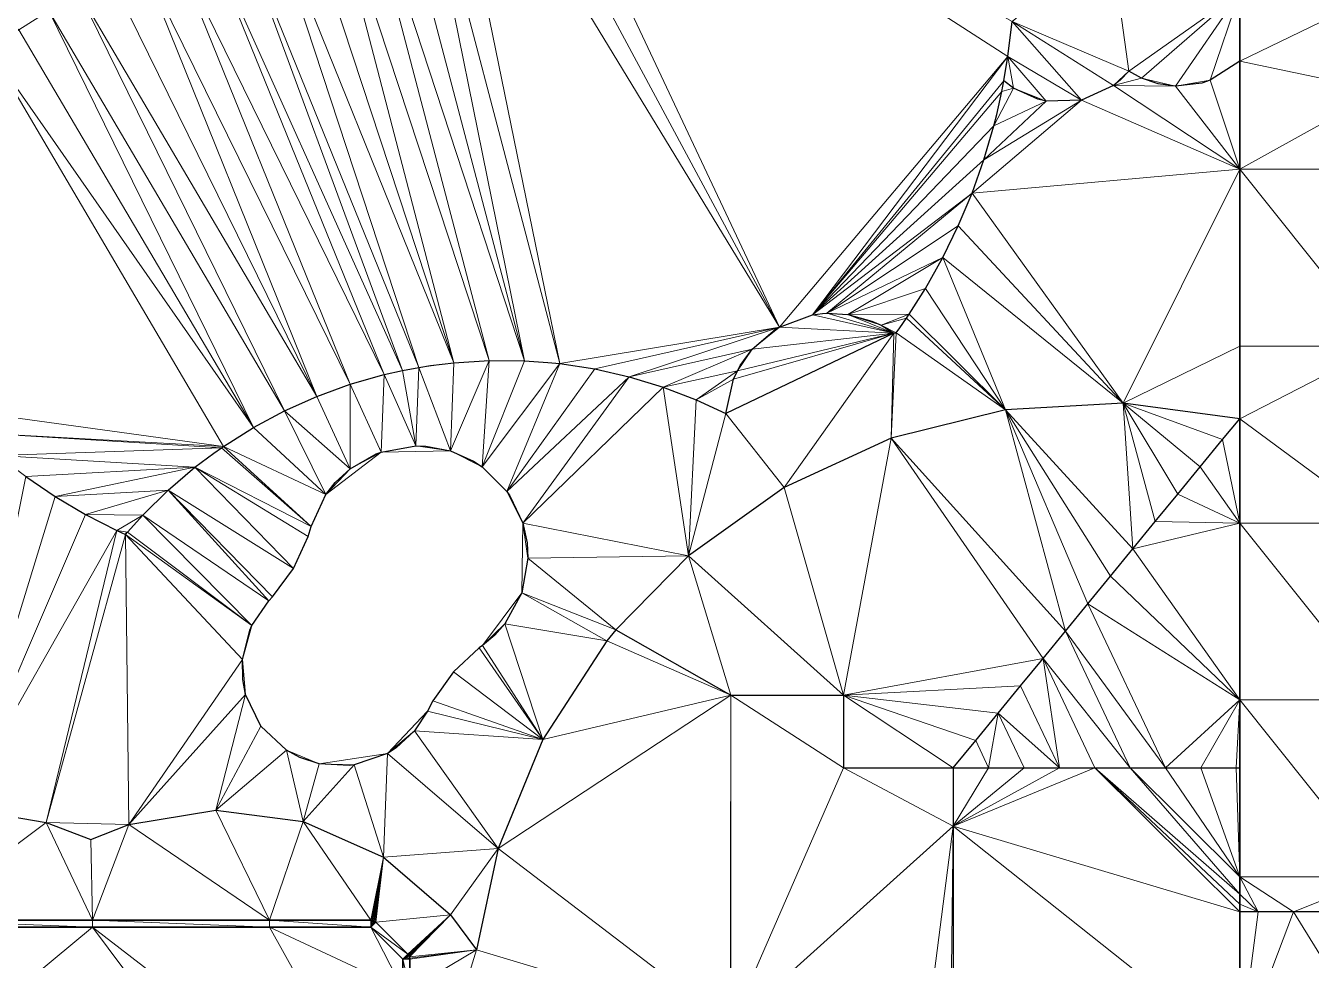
# Model space of a CAD drawing. Header units: metres. Extents: x 246428 to 246884, y 7418966 to 7419490.
# Drawn here: x 246788.31 to 246824.65, y 7419391.26 to 7419417.67 of the extents above; entities that cross this region are included whole.
import ezdxf

# ---------------------------------------------------------------- set-up
doc = ezdxf.new("R2010")
doc.units = ezdxf.units.M
doc.linetypes.add('blank name', pattern=[0])
doc.linetypes.add('HIDDEN', pattern=[9.525, 6.35, -3.175])
doc.layers.add('_12D_UNMAPPED', color=7, linetype='Continuous')
doc.layers.add('GRADELINES', color=250, linetype='HIDDEN', lineweight=25)
doc.layers.add('MISC_PATHS', color=7, linetype='Continuous', lineweight=35)
doc.layers.add('KERB_BACK', color=7, linetype='Continuous', lineweight=35, true_color=0x5fd2ff)

msp = doc.modelspace()

# ---------------------------------------------------------------- linework, layer by layer
at = {"layer": '_12D_UNMAPPED', "color": 3, "linetype": 'blank name', "lineweight": 0}
for points in [[(246801.638, 7419426.113, 35.668), (246809.614, 7419409.156, 36.202), (246800.793, 7419425.578, 35.664)], [(246816.19, 7419417.793, 36.127), (246816.074, 7419416.8, 36.143), (246801.638, 7419426.113, 35.668)], [(246816.074, 7419416.8, 36.143), (246809.614, 7419409.156, 36.202), (246801.638, 7419426.113, 35.668)], [(246800.793, 7419425.578, 35.664), (246809.614, 7419409.156, 36.202), (246799.948, 7419425.043, 35.661)], [(246799.948, 7419425.043, 35.661), (246803.404, 7419408.121, 36.116), (246799.103, 7419424.508, 35.657)], [(246809.614, 7419409.156, 36.202), (246803.404, 7419408.121, 36.116), (246799.948, 7419425.043, 35.661)], [(246802.408, 7419408.201, 36.095), (246798.258, 7419423.973, 35.654), (246799.103, 7419424.508, 35.657)], [(246803.404, 7419408.121, 36.116), (246802.408, 7419408.201, 36.095), (246799.103, 7419424.508, 35.657)], [(246797.413, 7419423.438, 35.65), (246798.258, 7419423.973, 35.654), (246802.408, 7419408.201, 36.095)], [(246796.569, 7419422.903, 35.647), (246797.413, 7419423.438, 35.65), (246801.408, 7419408.21, 36.075)], [(246801.408, 7419408.21, 36.075), (246797.413, 7419423.438, 35.65), (246802.408, 7419408.201, 36.095)], [(246795.724, 7419422.368, 35.644), (246796.569, 7419422.903, 35.647), (246800.41, 7419408.147, 36.054)], [(246800.41, 7419408.147, 36.054), (246796.569, 7419422.903, 35.647), (246801.408, 7419408.21, 36.075)], [(246781.147, 7419422.472, 35.472), (246788.965, 7419418.088, 35.616), (246788.12, 7419417.553, 35.612)], [(246794.879, 7419421.833, 35.64), (246795.724, 7419422.368, 35.644), (246800.41, 7419408.147, 36.054)], [(246794.034, 7419421.298, 35.637), (246794.879, 7419421.833, 35.64), (246799.42, 7419408.013, 36.034)], [(246799.42, 7419408.013, 36.034), (246794.879, 7419421.833, 35.64), (246800.41, 7419408.147, 36.054)], [(246793.189, 7419420.763, 35.633), (246794.034, 7419421.298, 35.637), (246798.956, 7419407.926, 36.024)], [(246798.956, 7419407.926, 36.024), (246794.034, 7419421.298, 35.637), (246799.42, 7419408.013, 36.034)], [(246793.189, 7419420.763, 35.633), (246798.441, 7419407.809, 36.02), (246792.344, 7419420.228, 35.63)], [(246798.441, 7419407.809, 36.02), (246793.189, 7419420.763, 35.633), (246798.956, 7419407.926, 36.024)], [(246792.344, 7419420.228, 35.63), (246797.479, 7419407.536, 36.011), (246791.5, 7419419.693, 35.626)], [(246798.441, 7419407.809, 36.02), (246797.479, 7419407.536, 36.011), (246792.344, 7419420.228, 35.63)], [(246816.19, 7419417.793, 36.127), (246818.982, 7419420.08, 36.109), (246819.494, 7419416.384, 36.156)], [(246818.982, 7419420.08, 36.109), (246822.627, 7419418.614, 36.145), (246819.494, 7419416.384, 36.156)], [(246791.5, 7419419.693, 35.626), (246796.539, 7419407.195, 36.003), (246790.655, 7419419.158, 35.623)], [(246797.479, 7419407.536, 36.011), (246796.539, 7419407.195, 36.003), (246791.5, 7419419.693, 35.626)], [(246790.655, 7419419.158, 35.623), (246796.539, 7419407.195, 36.003), (246789.81, 7419418.623, 35.619)], [(246789.81, 7419418.623, 35.619), (246795.626, 7419406.787, 35.995), (246788.965, 7419418.088, 35.616)], [(246796.539, 7419407.195, 36.003), (246795.626, 7419406.787, 35.995), (246789.81, 7419418.623, 35.619)], [(246822.627, 7419418.614, 36.145), (246819.845, 7419416.188, 36.156), (246819.494, 7419416.384, 36.156)], [(246822.627, 7419418.614, 36.145), (246820.812, 7419415.961, 36.157), (246819.845, 7419416.188, 36.156)], [(246822.627, 7419418.614, 36.145), (246821.791, 7419416.13, 36.157), (246820.812, 7419415.961, 36.157)], [(246822.627, 7419418.614, 36.145), (246822.627, 7419416.666, 36.157), (246821.791, 7419416.13, 36.157)], [(246822.627, 7419418.614, 36.145), (246826.627, 7419418.614, 36.185), (246822.627, 7419416.666, 36.157)], [(246822.627, 7419416.666, 36.157), (246826.627, 7419418.614, 36.185), (246826.627, 7419415.827, 36.203)], [(246788.965, 7419418.088, 35.616), (246794.745, 7419406.315, 35.986), (246788.12, 7419417.553, 35.612)], [(246795.626, 7419406.787, 35.995), (246794.745, 7419406.315, 35.986), (246788.965, 7419418.088, 35.616)], [(246816.074, 7419416.8, 36.143), (246816.19, 7419417.793, 36.127), (246818.152, 7419415.568, 36.155)], [(246816.19, 7419417.793, 36.127), (246819.056, 7419415.979, 36.156), (246818.152, 7419415.568, 36.155)], [(246816.19, 7419417.793, 36.127), (246819.494, 7419416.384, 36.156), (246819.056, 7419415.979, 36.156)], [(246788.12, 7419417.553, 35.612), (246794.745, 7419406.315, 35.986), (246787.275, 7419417.018, 35.609)], [(246793.899, 7419405.782, 35.978), (246786.024, 7419406.862, 35.808), (246787.275, 7419417.018, 35.609)], [(246794.745, 7419406.315, 35.986), (246793.899, 7419405.782, 35.978), (246787.275, 7419417.018, 35.609)], [(246810.549, 7419409.498, 36.206), (246809.614, 7419409.156, 36.202), (246816.074, 7419416.8, 36.143)], [(246815.96, 7419416.109, 36.154), (246810.549, 7419409.498, 36.206), (246816.074, 7419416.8, 36.143)], [(246815.96, 7419416.109, 36.154), (246816.074, 7419416.8, 36.143), (246816.234, 7419415.903, 36.154)], [(246816.074, 7419416.8, 36.143), (246817.159, 7419415.541, 36.155), (246816.234, 7419415.903, 36.154)], [(246816.074, 7419416.8, 36.143), (246818.152, 7419415.568, 36.155), (246817.159, 7419415.541, 36.155)], [(246822.627, 7419416.666, 36.157), (246822.627, 7419413.614, 36.177), (246821.791, 7419416.13, 36.157)], [(246822.627, 7419413.614, 36.177), (246822.627, 7419416.666, 36.157), (246826.627, 7419415.827, 36.203)], [(246815.902, 7419415.815, 36.159), (246810.549, 7419409.498, 36.206), (246815.96, 7419416.109, 36.154)], [(246815.902, 7419415.815, 36.159), (246815.96, 7419416.109, 36.154), (246816.234, 7419415.903, 36.154)], [(246819.494, 7419416.384, 36.156), (246819.845, 7419416.188, 36.156), (246819.056, 7419415.979, 36.156)], [(246819.845, 7419416.188, 36.156), (246820.812, 7419415.961, 36.157), (246819.056, 7419415.979, 36.156)], [(246821.791, 7419416.13, 36.157), (246822.627, 7419413.614, 36.177), (246820.812, 7419415.961, 36.157)], [(246815.676, 7419414.841, 36.174), (246810.549, 7419409.498, 36.206), (246815.902, 7419415.815, 36.159)], [(246817.159, 7419415.541, 36.155), (246815.676, 7419414.841, 36.174), (246816.234, 7419415.903, 36.154)], [(246815.676, 7419414.841, 36.174), (246815.902, 7419415.815, 36.159), (246816.234, 7419415.903, 36.154)], [(246819.056, 7419415.979, 36.156), (246822.627, 7419413.614, 36.177), (246818.152, 7419415.568, 36.155)], [(246820.812, 7419415.961, 36.157), (246822.627, 7419413.614, 36.177), (246819.056, 7419415.979, 36.156)], [(246826.627, 7419413.614, 36.217), (246822.627, 7419413.614, 36.177), (246826.627, 7419415.827, 36.203)], [(246822.627, 7419413.614, 36.177), (246815.059, 7419412.94, 36.206), (246818.152, 7419415.568, 36.155)], [(246815.059, 7419412.94, 36.206), (246815.394, 7419413.882, 36.19), (246818.152, 7419415.568, 36.155)], [(246818.152, 7419415.568, 36.155), (246815.394, 7419413.882, 36.19), (246817.159, 7419415.541, 36.155)], [(246815.394, 7419413.882, 36.19), (246815.676, 7419414.841, 36.174), (246817.159, 7419415.541, 36.155)], [(246815.394, 7419413.882, 36.19), (246810.549, 7419409.498, 36.206), (246815.676, 7419414.841, 36.174)], [(246815.059, 7419412.94, 36.206), (246810.549, 7419409.498, 36.206), (246815.394, 7419413.882, 36.19)], [(246822.627, 7419413.614, 36.177), (246819.328, 7419407.002, 36.261), (246815.059, 7419412.94, 36.206)], [(246819.328, 7419407.002, 36.261), (246822.627, 7419413.614, 36.177), (246822.627, 7419408.614, 36.209)], [(246826.627, 7419413.614, 36.217), (246826.627, 7419408.614, 36.249), (246822.627, 7419413.614, 36.177)], [(246822.627, 7419413.614, 36.177), (246826.627, 7419408.614, 36.249), (246822.627, 7419408.614, 36.209)], [(246810.952, 7419409.544, 36.207), (246810.549, 7419409.498, 36.206), (246815.059, 7419412.94, 36.206)], [(246814.671, 7419412.018, 36.221), (246810.952, 7419409.544, 36.207), (246815.059, 7419412.94, 36.206)], [(246819.328, 7419407.002, 36.261), (246814.671, 7419412.018, 36.221), (246815.059, 7419412.94, 36.206)], [(246814.232, 7419411.12, 36.237), (246810.952, 7419409.544, 36.207), (246814.671, 7419412.018, 36.221)], [(246819.328, 7419407.002, 36.261), (246814.232, 7419411.12, 36.237), (246814.671, 7419412.018, 36.221)], [(246811.544, 7419409.514, 36.22), (246810.952, 7419409.544, 36.207), (246814.232, 7419411.12, 36.237)], [(246813.742, 7419410.248, 36.253), (246811.544, 7419409.514, 36.22), (246814.232, 7419411.12, 36.237)], [(246816.005, 7419406.816, 36.301), (246813.742, 7419410.248, 36.253), (246814.232, 7419411.12, 36.237)], [(246819.328, 7419407.002, 36.261), (246816.005, 7419406.816, 36.301), (246814.232, 7419411.12, 36.237)], [(246813.281, 7419409.518, 36.266), (246811.544, 7419409.514, 36.22), (246813.742, 7419410.248, 36.253)], [(246816.005, 7419406.816, 36.301), (246813.281, 7419409.518, 36.266), (246813.742, 7419410.248, 36.253)], [(246812.848, 7419408.983, 36.251), (246809.614, 7419409.156, 36.202), (246810.549, 7419409.498, 36.206)], [(246812.848, 7419408.983, 36.251), (246810.549, 7419409.498, 36.206), (246810.952, 7419409.544, 36.207)], [(246812.848, 7419408.983, 36.251), (246810.952, 7419409.544, 36.207), (246811.544, 7419409.514, 36.22)], [(246812.49, 7419409.204, 36.242), (246811.544, 7419409.514, 36.22), (246813.281, 7419409.518, 36.266)], [(246812.848, 7419408.983, 36.251), (246811.544, 7419409.514, 36.22), (246812.49, 7419409.204, 36.242)], [(246813.205, 7419409.405, 36.263), (246812.49, 7419409.204, 36.242), (246813.281, 7419409.518, 36.266)], [(246812.918, 7419408.995, 36.252), (246812.49, 7419409.204, 36.242), (246813.205, 7419409.405, 36.263)], [(246812.848, 7419408.983, 36.251), (246812.49, 7419409.204, 36.242), (246812.918, 7419408.995, 36.252)], [(246816.005, 7419406.816, 36.301), (246812.918, 7419408.995, 36.252), (246813.205, 7419409.405, 36.263)], [(246816.005, 7419406.816, 36.301), (246813.205, 7419409.405, 36.263), (246813.281, 7419409.518, 36.266)], [(246803.404, 7419408.121, 36.116), (246809.614, 7419409.156, 36.202), (246804.393, 7419407.97, 36.136)], [(246809.614, 7419409.156, 36.202), (246805.368, 7419407.749, 36.157), (246804.393, 7419407.97, 36.136)], [(246808.842, 7419408.528, 36.199), (246805.368, 7419407.749, 36.157), (246809.614, 7419409.156, 36.202)], [(246808.101, 7419406.71, 36.218), (246808.319, 7419407.681, 36.201), (246812.848, 7419408.983, 36.251)], [(246809.751, 7419404.621, 36.38), (246808.101, 7419406.71, 36.218), (246812.848, 7419408.983, 36.251)], [(246808.319, 7419407.681, 36.201), (246808.429, 7419407.921, 36.197), (246812.848, 7419408.983, 36.251)], [(246812.848, 7419408.983, 36.251), (246808.429, 7419407.921, 36.197), (246808.842, 7419408.528, 36.199)], [(246812.848, 7419408.983, 36.251), (246808.842, 7419408.528, 36.199), (246809.614, 7419409.156, 36.202)], [(246812.774, 7419406.013, 36.341), (246809.751, 7419404.621, 36.38), (246812.848, 7419408.983, 36.251)], [(246812.774, 7419406.013, 36.341), (246812.848, 7419408.983, 36.251), (246812.918, 7419408.995, 36.252)], [(246816.005, 7419406.816, 36.301), (246812.774, 7419406.013, 36.341), (246812.918, 7419408.995, 36.252)], [(246806.325, 7419407.459, 36.177), (246805.368, 7419407.749, 36.157), (246808.842, 7419408.528, 36.199)], [(246808.429, 7419407.921, 36.197), (246806.325, 7419407.459, 36.177), (246808.842, 7419408.528, 36.199)], [(246819.328, 7419407.002, 36.261), (246822.627, 7419408.614, 36.209), (246822.627, 7419406.565, 36.222)], [(246826.627, 7419403.614, 36.281), (246822.627, 7419406.565, 36.222), (246826.627, 7419408.614, 36.249)], [(246826.627, 7419408.614, 36.249), (246822.627, 7419406.565, 36.222), (246822.627, 7419408.614, 36.209)], [(246800.319, 7419405.652, 36.26), (246799.42, 7419408.013, 36.034), (246800.41, 7419408.147, 36.054)], [(246800.319, 7419405.652, 36.26), (246800.41, 7419408.147, 36.054), (246801.408, 7419408.21, 36.075)], [(246801.209, 7419405.206, 36.278), (246800.319, 7419405.652, 36.26), (246801.408, 7419408.21, 36.075)], [(246801.209, 7419405.206, 36.278), (246801.408, 7419408.21, 36.075), (246802.408, 7419408.201, 36.095)], [(246801.209, 7419405.206, 36.278), (246802.408, 7419408.201, 36.095), (246803.404, 7419408.121, 36.116)], [(246801.913, 7419404.502, 36.297), (246801.209, 7419405.206, 36.278), (246803.404, 7419408.121, 36.116)], [(246801.913, 7419404.502, 36.297), (246803.404, 7419408.121, 36.116), (246804.393, 7419407.97, 36.136)], [(246798.353, 7419405.62, 36.237), (246797.479, 7419407.536, 36.011), (246798.441, 7419407.809, 36.02)], [(246798.353, 7419405.62, 36.237), (246798.441, 7419407.809, 36.02), (246799.334, 7419405.795, 36.246)], [(246799.334, 7419405.795, 36.246), (246798.441, 7419407.809, 36.02), (246798.956, 7419407.926, 36.024)], [(246799.334, 7419405.795, 36.246), (246798.956, 7419407.926, 36.024), (246799.42, 7419408.013, 36.034)], [(246800.319, 7419405.652, 36.26), (246799.334, 7419405.795, 36.246), (246799.42, 7419408.013, 36.034)], [(246805.368, 7419407.749, 36.157), (246801.913, 7419404.502, 36.297), (246804.393, 7419407.97, 36.136)], [(246806.325, 7419407.459, 36.177), (246808.429, 7419407.921, 36.197), (246807.258, 7419407.101, 36.198)], [(246808.429, 7419407.921, 36.197), (246808.319, 7419407.681, 36.201), (246807.258, 7419407.101, 36.198)], [(246796.539, 7419407.195, 36.003), (246797.479, 7419407.536, 36.011), (246797.478, 7419405.146, 36.234)], [(246797.478, 7419405.146, 36.234), (246797.479, 7419407.536, 36.011), (246798.353, 7419405.62, 36.237)], [(246801.913, 7419404.502, 36.297), (246805.368, 7419407.749, 36.157), (246802.36, 7419403.612, 36.316)], [(246805.368, 7419407.749, 36.157), (246806.325, 7419407.459, 36.177), (246802.36, 7419403.612, 36.316)], [(246802.36, 7419403.612, 36.316), (246806.325, 7419407.459, 36.177), (246807.041, 7419402.689, 36.42)], [(246806.325, 7419407.459, 36.177), (246807.258, 7419407.101, 36.198), (246807.041, 7419402.689, 36.42)], [(246808.319, 7419407.681, 36.201), (246808.101, 7419406.71, 36.218), (246807.258, 7419407.101, 36.198)], [(246795.626, 7419406.787, 35.995), (246796.539, 7419407.195, 36.003), (246797.478, 7419405.146, 36.234)], [(246807.258, 7419407.101, 36.198), (246808.101, 7419406.71, 36.218), (246807.041, 7419402.689, 36.42)], [(246786.749, 7419406.174, 35.836), (246786.024, 7419406.862, 35.808), (246793.899, 7419405.782, 35.978)], [(246794.745, 7419406.315, 35.986), (246795.626, 7419406.787, 35.995), (246796.797, 7419404.419, 36.237)], [(246796.797, 7419404.419, 36.237), (246795.626, 7419406.787, 35.995), (246797.478, 7419405.146, 36.234)], [(246808.101, 7419406.71, 36.218), (246809.751, 7419404.621, 36.38), (246807.041, 7419402.689, 36.42)], [(246812.774, 7419406.013, 36.341), (246816.005, 7419406.816, 36.301), (246817.701, 7419400.563, 36.408)], [(246816.005, 7419406.816, 36.301), (246819.328, 7419407.002, 36.261), (246819.604, 7419402.882, 36.336)], [(246817.701, 7419400.563, 36.408), (246816.005, 7419406.816, 36.301), (246818.335, 7419401.336, 36.384)], [(246818.335, 7419401.336, 36.384), (246816.005, 7419406.816, 36.301), (246818.97, 7419402.109, 36.36)], [(246818.97, 7419402.109, 36.36), (246816.005, 7419406.816, 36.301), (246819.604, 7419402.882, 36.336)], [(246819.604, 7419402.882, 36.336), (246819.328, 7419407.002, 36.261), (246820.239, 7419403.655, 36.312)], [(246820.239, 7419403.655, 36.312), (246819.328, 7419407.002, 36.261), (246820.873, 7419404.428, 36.289)], [(246820.873, 7419404.428, 36.289), (246819.328, 7419407.002, 36.261), (246821.507, 7419405.201, 36.265)], [(246821.507, 7419405.201, 36.265), (246819.328, 7419407.002, 36.261), (246822.142, 7419405.974, 36.241)], [(246822.142, 7419405.974, 36.241), (246819.328, 7419407.002, 36.261), (246822.627, 7419406.565, 36.222)], [(246793.899, 7419405.782, 35.978), (246794.745, 7419406.315, 35.986), (246796.797, 7419404.419, 36.237)], [(246822.142, 7419405.974, 36.241), (246822.627, 7419406.565, 36.222), (246822.627, 7419406.565, 36.222)], [(246822.627, 7419403.614, 36.241), (246822.142, 7419405.974, 36.241), (246822.627, 7419406.565, 36.222)], [(246822.627, 7419406.565, 36.222), (246826.627, 7419403.614, 36.281), (246822.627, 7419403.614, 36.241)], [(246822.627, 7419406.565, 36.222), (246822.627, 7419403.614, 36.241), (246822.627, 7419406.565, 36.222)], [(246787.512, 7419405.528, 35.863), (246786.749, 7419406.174, 35.836), (246793.845, 7419405.745, 35.977)], [(246793.845, 7419405.745, 35.977), (246786.749, 7419406.174, 35.836), (246793.899, 7419405.782, 35.978)], [(246811.429, 7419398.755, 36.528), (246809.751, 7419404.621, 36.38), (246812.774, 7419406.013, 36.341)], [(246811.429, 7419398.755, 36.528), (246812.774, 7419406.013, 36.341), (246817.066, 7419399.79, 36.432)], [(246817.066, 7419399.79, 36.432), (246812.774, 7419406.013, 36.341), (246817.701, 7419400.563, 36.408)], [(246822.627, 7419403.614, 36.241), (246821.507, 7419405.201, 36.265), (246822.142, 7419405.974, 36.241)], [(246793.094, 7419405.19, 35.979), (246787.512, 7419405.528, 35.863), (246793.845, 7419405.745, 35.977)], [(246793.094, 7419405.19, 35.979), (246793.845, 7419405.745, 35.977), (246796.379, 7419403.515, 36.245)], [(246793.845, 7419405.745, 35.977), (246793.899, 7419405.782, 35.978), (246796.379, 7419403.516, 36.245)], [(246796.379, 7419403.515, 36.245), (246793.845, 7419405.745, 35.977), (246796.379, 7419403.516, 36.245)], [(246796.379, 7419403.516, 36.245), (246793.899, 7419405.782, 35.978), (246796.797, 7419404.419, 36.237)], [(246796.797, 7419404.419, 36.237), (246797.478, 7419405.146, 36.234), (246798.353, 7419405.62, 36.237)], [(246798.353, 7419405.62, 36.237), (246799.334, 7419405.795, 36.246), (246800.319, 7419405.652, 36.26)], [(246788.31, 7419404.926, 35.891), (246787.512, 7419405.528, 35.863), (246793.094, 7419405.19, 35.979)], [(246786.434, 7419395.567, 36.322), (246788.31, 7419404.926, 35.891), (246789.141, 7419404.37, 35.919)], [(246789.141, 7419404.37, 35.919), (246788.31, 7419404.926, 35.891), (246793.094, 7419405.19, 35.979)], [(246792.333, 7419404.541, 35.981), (246789.141, 7419404.37, 35.919), (246793.094, 7419405.19, 35.979)], [(246792.333, 7419404.541, 35.981), (246793.094, 7419405.19, 35.979), (246795.877, 7419402.332, 36.258)], [(246795.877, 7419402.332, 36.258), (246793.094, 7419405.19, 35.979), (246796.293, 7419403.239, 36.249)], [(246793.094, 7419405.19, 35.979), (246796.379, 7419403.515, 36.245), (246796.293, 7419403.239, 36.249)], [(246822.627, 7419403.614, 36.241), (246820.873, 7419404.428, 36.289), (246821.507, 7419405.201, 36.265)], [(246790.002, 7419403.861, 35.947), (246789.141, 7419404.37, 35.919), (246792.333, 7419404.541, 35.981)], [(246791.62, 7419403.84, 35.983), (246790.002, 7419403.861, 35.947), (246792.333, 7419404.541, 35.981)], [(246791.62, 7419403.84, 35.983), (246792.333, 7419404.541, 35.981), (246795.185, 7419401.415, 36.263)], [(246795.185, 7419401.415, 36.263), (246792.333, 7419404.541, 35.981), (246795.288, 7419401.526, 36.263)], [(246795.288, 7419401.526, 36.263), (246792.333, 7419404.541, 35.981), (246795.877, 7419402.332, 36.258)], [(246809.751, 7419404.621, 36.38), (246811.429, 7419398.755, 36.528), (246807.041, 7419402.689, 36.42)], [(246786.434, 7419395.567, 36.322), (246789.141, 7419404.37, 35.919), (246790.002, 7419403.861, 35.947)], [(246796.379, 7419403.515, 36.245), (246796.379, 7419403.516, 36.245), (246796.797, 7419404.419, 36.237)], [(246822.627, 7419403.614, 36.241), (246820.239, 7419403.655, 36.312), (246820.873, 7419404.428, 36.289)], [(246786.434, 7419395.567, 36.322), (246790.002, 7419403.861, 35.947), (246790.89, 7419403.402, 35.975)], [(246790.89, 7419403.402, 35.975), (246790.002, 7419403.861, 35.947), (246791.62, 7419403.84, 35.983)], [(246791.186, 7419403.36, 35.984), (246790.89, 7419403.402, 35.975), (246791.62, 7419403.84, 35.983)], [(246791.186, 7419403.36, 35.984), (246791.62, 7419403.84, 35.983), (246794.703, 7419400.72, 36.268)], [(246794.703, 7419400.72, 36.268), (246791.62, 7419403.84, 35.983), (246795.185, 7419401.415, 36.263)], [(246788.892, 7419395.147, 36.33), (246786.434, 7419395.567, 36.322), (246790.89, 7419403.402, 35.975)], [(246788.892, 7419395.147, 36.33), (246790.89, 7419403.402, 35.975), (246791.127, 7419403.291, 35.982)], [(246791.127, 7419403.291, 35.982), (246790.89, 7419403.402, 35.975), (246791.186, 7419403.36, 35.984)], [(246802.36, 7419403.612, 36.316), (246802.504, 7419402.627, 36.333), (246802.329, 7419401.646, 36.346)], [(246802.504, 7419402.627, 36.333), (246802.36, 7419403.612, 36.316), (246807.041, 7419402.689, 36.42)], [(246822.627, 7419403.614, 36.241), (246819.604, 7419402.882, 36.336), (246820.239, 7419403.655, 36.312)], [(246822.627, 7419403.614, 36.241), (246822.627, 7419398.614, 36.273), (246819.604, 7419402.882, 36.336)], [(246826.627, 7419403.614, 36.281), (246826.627, 7419398.614, 36.313), (246822.627, 7419403.614, 36.241)], [(246822.627, 7419403.614, 36.241), (246826.627, 7419398.614, 36.313), (246822.627, 7419398.614, 36.273)], [(246791.222, 7419395.093, 36.341), (246788.892, 7419395.147, 36.33), (246791.127, 7419403.291, 35.982)], [(246791.127, 7419403.291, 35.982), (246791.186, 7419403.36, 35.984), (246794.703, 7419400.72, 36.268)], [(246791.222, 7419395.093, 36.341), (246791.127, 7419403.291, 35.982), (246794.436, 7419399.762, 36.28)], [(246794.436, 7419399.762, 36.28), (246791.127, 7419403.291, 35.982), (246794.703, 7419400.72, 36.268)], [(246802.504, 7419402.627, 36.333), (246807.041, 7419402.689, 36.42), (246804.994, 7419400.599, 36.454)], [(246807.041, 7419402.689, 36.42), (246808.239, 7419398.755, 36.528), (246804.994, 7419400.599, 36.454)], [(246811.429, 7419398.755, 36.528), (246808.239, 7419398.755, 36.528), (246807.041, 7419402.689, 36.42)], [(246822.627, 7419398.614, 36.273), (246818.97, 7419402.109, 36.36), (246819.604, 7419402.882, 36.336)], [(246802.329, 7419401.646, 36.346), (246802.504, 7419402.627, 36.333), (246804.994, 7419400.599, 36.454)], [(246822.627, 7419398.614, 36.273), (246818.335, 7419401.336, 36.384), (246818.97, 7419402.109, 36.36)], [(246802.329, 7419401.646, 36.346), (246801.855, 7419400.771, 36.353), (246801.218, 7419400.152, 36.355)], [(246801.855, 7419400.771, 36.353), (246802.329, 7419401.646, 36.346), (246804.739, 7419400.284, 36.45)], [(246802.329, 7419401.646, 36.346), (246804.994, 7419400.599, 36.454), (246804.739, 7419400.284, 36.45)], [(246820.529, 7419396.698, 36.348), (246817.701, 7419400.563, 36.408), (246818.335, 7419401.336, 36.384)], [(246822.627, 7419398.614, 36.273), (246820.529, 7419396.698, 36.348), (246818.335, 7419401.336, 36.384)], [(246801.218, 7419400.152, 36.355), (246801.855, 7419400.771, 36.353), (246802.926, 7419397.493, 36.418)], [(246801.855, 7419400.771, 36.353), (246804.739, 7419400.284, 36.45), (246802.926, 7419397.493, 36.418)], [(246804.994, 7419400.599, 36.454), (246808.239, 7419398.755, 36.528), (246804.739, 7419400.284, 36.45)], [(246819.529, 7419396.698, 36.378), (246817.066, 7419399.79, 36.432), (246817.701, 7419400.563, 36.408)], [(246820.529, 7419396.698, 36.348), (246819.529, 7419396.698, 36.378), (246817.701, 7419400.563, 36.408)], [(246801.131, 7419400.087, 36.355), (246801.218, 7419400.152, 36.355), (246802.926, 7419397.493, 36.418)], [(246804.739, 7419400.284, 36.45), (246808.239, 7419398.755, 36.528), (246802.926, 7419397.493, 36.418)], [(246794.526, 7419398.772, 36.296), (246791.222, 7419395.093, 36.341), (246794.436, 7419399.762, 36.28)], [(246800.401, 7419399.406, 36.357), (246801.131, 7419400.087, 36.355), (246802.926, 7419397.493, 36.418)], [(246816.432, 7419399.017, 36.456), (246811.429, 7419398.755, 36.528), (246817.066, 7419399.79, 36.432)], [(246817.529, 7419396.698, 36.438), (246816.432, 7419399.017, 36.456), (246817.066, 7419399.79, 36.432)], [(246818.529, 7419396.698, 36.408), (246817.529, 7419396.698, 36.438), (246817.066, 7419399.79, 36.432)], [(246819.529, 7419396.698, 36.378), (246818.529, 7419396.698, 36.408), (246817.066, 7419399.79, 36.432)], [(246799.82, 7419398.594, 36.362), (246800.401, 7419399.406, 36.357), (246802.926, 7419397.493, 36.418)], [(246793.68, 7419395.499, 36.356), (246791.222, 7419395.093, 36.341), (246794.526, 7419398.772, 36.296)], [(246794.96, 7419397.877, 36.301), (246793.68, 7419395.499, 36.356), (246794.526, 7419398.772, 36.296)], [(246802.926, 7419397.493, 36.418), (246808.239, 7419398.755, 36.528), (246801.667, 7419394.412, 36.385)], [(246808.239, 7419398.755, 36.528), (246808.239, 7419389.395, 36.528), (246801.667, 7419394.412, 36.385)], [(246808.239, 7419389.395, 36.528), (246808.239, 7419398.755, 36.528), (246811.429, 7419396.698, 36.528)], [(246808.239, 7419398.755, 36.528), (246811.429, 7419398.755, 36.528), (246811.429, 7419396.698, 36.528)], [(246815.797, 7419398.244, 36.48), (246811.429, 7419398.755, 36.528), (246816.432, 7419399.017, 36.456)], [(246811.429, 7419396.698, 36.528), (246811.429, 7419398.755, 36.528), (246814.529, 7419396.698, 36.528)], [(246815.163, 7419397.471, 36.504), (246811.429, 7419398.755, 36.528), (246815.797, 7419398.244, 36.48)], [(246814.529, 7419396.698, 36.528), (246811.429, 7419398.755, 36.528), (246815.163, 7419397.471, 36.504)], [(246817.529, 7419396.698, 36.438), (246815.797, 7419398.244, 36.48), (246816.432, 7419399.017, 36.456)], [(246799.665, 7419398.301, 36.359), (246799.82, 7419398.594, 36.362), (246802.926, 7419397.493, 36.418)], [(246820.529, 7419396.698, 36.348), (246822.627, 7419398.614, 36.273), (246821.529, 7419396.698, 36.318)], [(246821.529, 7419396.698, 36.318), (246822.627, 7419398.614, 36.273), (246822.529, 7419396.698, 36.288)], [(246822.529, 7419396.698, 36.288), (246822.627, 7419398.614, 36.273), (246822.627, 7419396.698, 36.285)], [(246822.627, 7419398.614, 36.273), (246826.627, 7419393.614, 36.345), (246822.627, 7419393.614, 36.305)], [(246822.627, 7419398.614, 36.273), (246822.627, 7419393.614, 36.305), (246822.627, 7419396.698, 36.285)], [(246822.627, 7419398.614, 36.273), (246826.627, 7419398.614, 36.313), (246826.627, 7419393.614, 36.345)], [(246799.665, 7419398.301, 36.359), (246799.302, 7419397.741, 36.353), (246798.537, 7419397.106, 36.342)], [(246799.302, 7419397.741, 36.353), (246799.665, 7419398.301, 36.359), (246802.926, 7419397.493, 36.418)], [(246815.529, 7419396.698, 36.498), (246815.163, 7419397.471, 36.504), (246815.797, 7419398.244, 36.48)], [(246816.529, 7419396.698, 36.468), (246815.529, 7419396.698, 36.498), (246815.797, 7419398.244, 36.48)], [(246817.529, 7419396.698, 36.438), (246816.529, 7419396.698, 36.468), (246815.797, 7419398.244, 36.48)], [(246795.684, 7419397.195, 36.308), (246793.68, 7419395.499, 36.356), (246794.96, 7419397.877, 36.301)], [(246798.537, 7419397.106, 36.342), (246799.302, 7419397.741, 36.353), (246801.667, 7419394.412, 36.385)], [(246799.302, 7419397.741, 36.353), (246802.926, 7419397.493, 36.418), (246801.667, 7419394.412, 36.385)], [(246815.529, 7419396.698, 36.498), (246814.529, 7419396.698, 36.528), (246815.163, 7419397.471, 36.504)], [(246796.151, 7419395.182, 36.365), (246793.68, 7419395.499, 36.356), (246795.684, 7419397.195, 36.308)], [(246796.603, 7419396.814, 36.318), (246796.151, 7419395.182, 36.365), (246795.684, 7419397.195, 36.308)], [(246797.597, 7419396.782, 36.33), (246796.603, 7419396.814, 36.318), (246798.537, 7419397.106, 36.342)], [(246798.426, 7419394.167, 36.367), (246797.597, 7419396.782, 36.33), (246798.537, 7419397.106, 36.342)], [(246798.426, 7419394.167, 36.367), (246798.537, 7419397.106, 36.342), (246801.667, 7419394.412, 36.385)], [(246797.597, 7419396.782, 36.33), (246796.151, 7419395.182, 36.365), (246796.603, 7419396.814, 36.318)], [(246798.426, 7419394.167, 36.367), (246796.151, 7419395.182, 36.365), (246797.597, 7419396.782, 36.33)], [(246808.239, 7419389.395, 36.528), (246811.429, 7419396.698, 36.528), (246814.529, 7419395.045, 36.528)], [(246811.429, 7419396.698, 36.528), (246814.529, 7419396.698, 36.528), (246814.529, 7419395.045, 36.528)], [(246822.627, 7419392.626, 36.311), (246814.529, 7419395.045, 36.528), (246818.529, 7419396.698, 36.408)], [(246814.529, 7419395.045, 36.528), (246817.529, 7419396.698, 36.438), (246818.529, 7419396.698, 36.408)], [(246814.529, 7419395.045, 36.528), (246814.529, 7419396.698, 36.528), (246815.529, 7419396.698, 36.498)], [(246814.529, 7419395.045, 36.528), (246816.529, 7419396.698, 36.468), (246817.529, 7419396.698, 36.438)], [(246814.529, 7419395.045, 36.528), (246815.529, 7419396.698, 36.498), (246816.529, 7419396.698, 36.468)], [(246822.627, 7419392.843, 36.31), (246822.627, 7419392.626, 36.311), (246818.529, 7419396.698, 36.408)], [(246822.627, 7419393.128, 36.308), (246822.627, 7419392.843, 36.31), (246818.529, 7419396.698, 36.408)], [(246822.627, 7419393.128, 36.308), (246822.627, 7419393.128, 36.308), (246818.529, 7419396.698, 36.408)], [(246822.627, 7419393.128, 36.308), (246818.529, 7419396.698, 36.408), (246819.529, 7419396.698, 36.378)], [(246822.627, 7419393.614, 36.305), (246822.627, 7419393.128, 36.308), (246819.529, 7419396.698, 36.378)], [(246822.627, 7419393.614, 36.305), (246819.529, 7419396.698, 36.378), (246820.529, 7419396.698, 36.348)], [(246822.627, 7419393.614, 36.305), (246820.529, 7419396.698, 36.348), (246821.529, 7419396.698, 36.318)], [(246822.627, 7419393.614, 36.305), (246821.529, 7419396.698, 36.318), (246822.529, 7419396.698, 36.288)], [(246822.627, 7419393.614, 36.305), (246822.529, 7419396.698, 36.288), (246822.627, 7419396.698, 36.285)], [(246785.197, 7419392.389, 36.287), (246786.434, 7419395.567, 36.322), (246788.892, 7419395.147, 36.33)], [(246795.197, 7419392.389, 36.334), (246791.222, 7419395.093, 36.341), (246793.68, 7419395.499, 36.356)], [(246795.197, 7419392.389, 36.334), (246793.68, 7419395.499, 36.356), (246796.151, 7419395.182, 36.365)], [(246790.197, 7419392.389, 36.311), (246785.197, 7419392.389, 36.287), (246788.892, 7419395.147, 36.33)], [(246790.197, 7419392.389, 36.311), (246788.892, 7419395.147, 36.33), (246790.151, 7419394.67, 36.332)], [(246790.151, 7419394.67, 36.332), (246788.892, 7419395.147, 36.33), (246791.222, 7419395.093, 36.341)], [(246790.197, 7419392.389, 36.311), (246790.151, 7419394.67, 36.332), (246791.222, 7419395.093, 36.341)], [(246795.197, 7419392.389, 36.334), (246790.197, 7419392.389, 36.311), (246791.222, 7419395.093, 36.341)], [(246798.063, 7419392.389, 36.348), (246795.197, 7419392.389, 36.334), (246796.151, 7419395.182, 36.365)], [(246798.426, 7419394.167, 36.367), (246798.063, 7419392.389, 36.348), (246796.151, 7419395.182, 36.365)], [(246813.386, 7419386.188, 36.528), (246808.239, 7419389.395, 36.528), (246814.529, 7419395.045, 36.528)], [(246814.421, 7419386.188, 36.528), (246813.386, 7419386.188, 36.528), (246814.529, 7419395.045, 36.528)], [(246814.529, 7419386.188, 36.528), (246814.421, 7419386.188, 36.528), (246814.529, 7419395.045, 36.528)], [(246822.627, 7419388.614, 36.338), (246814.529, 7419386.188, 36.528), (246814.529, 7419395.045, 36.528)], [(246822.627, 7419388.614, 36.338), (246814.529, 7419395.045, 36.528), (246822.627, 7419392.626, 36.311)], [(246800.313, 7419392.541, 36.362), (246798.426, 7419394.167, 36.367), (246801.667, 7419394.412, 36.385)], [(246801.052, 7419391.552, 36.357), (246800.313, 7419392.541, 36.362), (246801.667, 7419394.412, 36.385)], [(246808.239, 7419389.395, 36.528), (246801.052, 7419391.552, 36.357), (246801.667, 7419394.412, 36.385)], [(246798.063, 7419392.389, 36.348), (246798.426, 7419394.167, 36.367), (246798.094, 7419392.386, 36.348)], [(246798.094, 7419392.386, 36.348), (246798.426, 7419394.167, 36.367), (246798.125, 7419392.379, 36.348)], [(246798.125, 7419392.379, 36.348), (246798.426, 7419394.167, 36.367), (246798.153, 7419392.367, 36.348)], [(246798.153, 7419392.367, 36.348), (246798.426, 7419394.167, 36.367), (246798.18, 7419392.351, 36.348)], [(246798.18, 7419392.351, 36.348), (246798.426, 7419394.167, 36.367), (246798.204, 7419392.331, 36.348)], [(246798.204, 7419392.331, 36.348), (246798.426, 7419394.167, 36.367), (246800.313, 7419392.541, 36.362)], [(246822.627, 7419393.128, 36.308), (246822.627, 7419393.614, 36.305), (246823.149, 7419392.626, 36.317)], [(246822.627, 7419393.614, 36.305), (246826.627, 7419393.614, 36.345), (246824.149, 7419392.626, 36.327)], [(246822.627, 7419393.614, 36.305), (246824.149, 7419392.626, 36.327), (246823.149, 7419392.626, 36.317)], [(246826.627, 7419393.614, 36.345), (246825.149, 7419392.626, 36.337), (246824.149, 7419392.626, 36.327)], [(246822.627, 7419393.128, 36.308), (246822.627, 7419393.128, 36.308), (246823.149, 7419392.626, 36.317)], [(246822.627, 7419392.843, 36.31), (246822.627, 7419393.128, 36.308), (246823.149, 7419392.626, 36.317)], [(246799.11, 7419391.431, 36.345), (246798.204, 7419392.331, 36.348), (246800.313, 7419392.541, 36.362)], [(246799.131, 7419391.408, 36.345), (246799.11, 7419391.431, 36.345), (246800.313, 7419392.541, 36.362)], [(246799.147, 7419391.381, 36.345), (246799.131, 7419391.408, 36.345), (246800.313, 7419392.541, 36.362)], [(246799.159, 7419391.352, 36.345), (246799.147, 7419391.381, 36.345), (246800.313, 7419392.541, 36.362)], [(246799.159, 7419391.352, 36.345), (246800.313, 7419392.541, 36.362), (246801.052, 7419391.552, 36.357)], [(246822.627, 7419392.843, 36.31), (246823.149, 7419392.626, 36.317), (246822.627, 7419392.626, 36.311)], [(246822.627, 7419392.626, 36.311), (246823.149, 7419392.626, 36.317), (246822.627, 7419388.614, 36.338)], [(246826.627, 7419388.614, 36.378), (246822.627, 7419388.614, 36.338), (246824.149, 7419392.626, 36.327)], [(246824.149, 7419392.626, 36.327), (246822.627, 7419388.614, 36.338), (246823.149, 7419392.626, 36.317)], [(246825.149, 7419392.626, 36.337), (246826.627, 7419388.614, 36.378), (246824.149, 7419392.626, 36.327)], [(246780.569, 7419384.201, 36.195), (246785.197, 7419392.189, 36.287), (246790.197, 7419392.189, 36.311)], [(246798.969, 7419380.432, 36.249), (246780.569, 7419384.201, 36.195), (246790.197, 7419392.189, 36.311)], [(246790.197, 7419392.189, 36.311), (246785.197, 7419392.389, 36.287), (246790.197, 7419392.389, 36.311)], [(246790.197, 7419392.189, 36.311), (246785.197, 7419392.189, 36.287), (246785.197, 7419392.389, 36.287)], [(246795.197, 7419392.189, 36.334), (246790.197, 7419392.189, 36.311), (246790.197, 7419392.389, 36.311)], [(246795.197, 7419392.189, 36.334), (246790.197, 7419392.389, 36.311), (246795.197, 7419392.389, 36.334)], [(246798.969, 7419385.432, 36.293), (246798.969, 7419380.432, 36.249), (246790.197, 7419392.189, 36.311)], [(246798.969, 7419385.432, 36.293), (246790.197, 7419392.189, 36.311), (246795.197, 7419392.189, 36.334)], [(246798.063, 7419392.189, 36.348), (246795.197, 7419392.189, 36.334), (246795.197, 7419392.389, 36.334)], [(246798.063, 7419392.189, 36.348), (246795.197, 7419392.389, 36.334), (246798.063, 7419392.389, 36.348)], [(246798.969, 7419390.432, 36.337), (246798.969, 7419385.432, 36.293), (246795.197, 7419392.189, 36.334)], [(246798.969, 7419390.432, 36.337), (246795.197, 7419392.189, 36.334), (246798.063, 7419392.189, 36.348)], [(246798.063, 7419392.189, 36.348), (246798.063, 7419392.389, 36.348), (246798.094, 7419392.386, 36.348)], [(246798.063, 7419392.189, 36.348), (246798.094, 7419392.386, 36.348), (246798.125, 7419392.379, 36.348)], [(246798.063, 7419392.189, 36.348), (246798.125, 7419392.379, 36.348), (246798.153, 7419392.367, 36.348)], [(246798.063, 7419392.189, 36.348), (246798.153, 7419392.367, 36.348), (246798.18, 7419392.351, 36.348)], [(246798.063, 7419392.189, 36.348), (246798.18, 7419392.351, 36.348), (246798.204, 7419392.331, 36.348)], [(246799.11, 7419391.431, 36.345), (246798.063, 7419392.189, 36.348), (246798.204, 7419392.331, 36.348)], [(246799.11, 7419391.431, 36.345), (246798.969, 7419391.289, 36.345), (246798.063, 7419392.189, 36.348)], [(246798.969, 7419391.289, 36.345), (246798.969, 7419390.432, 36.337), (246798.063, 7419392.189, 36.348)], [(246798.969, 7419391.289, 36.345), (246799.11, 7419391.431, 36.345), (246799.131, 7419391.408, 36.345)], [(246798.969, 7419391.289, 36.345), (246799.131, 7419391.408, 36.345), (246799.147, 7419391.381, 36.345)], [(246799.167, 7419391.321, 36.345), (246799.159, 7419391.352, 36.345), (246801.052, 7419391.552, 36.357)], [(246799.169, 7419391.289, 36.345), (246799.167, 7419391.321, 36.345), (246801.052, 7419391.552, 36.357)], [(246799.169, 7419385.432, 36.293), (246799.169, 7419390.432, 36.337), (246801.052, 7419391.552, 36.357)], [(246799.169, 7419390.432, 36.337), (246799.169, 7419391.289, 36.345), (246801.052, 7419391.552, 36.357)], [(246808.239, 7419389.395, 36.528), (246799.169, 7419385.432, 36.293), (246801.052, 7419391.552, 36.357)], [(246798.969, 7419391.289, 36.345), (246799.147, 7419391.381, 36.345), (246799.159, 7419391.352, 36.345)], [(246798.969, 7419391.289, 36.345), (246799.159, 7419391.352, 36.345), (246799.167, 7419391.321, 36.345)], [(246798.969, 7419391.289, 36.345), (246799.167, 7419391.321, 36.345), (246799.169, 7419391.289, 36.345)], [(246798.969, 7419391.289, 36.345), (246799.169, 7419391.289, 36.345), (246799.169, 7419390.432, 36.337)], [(246798.969, 7419390.432, 36.337), (246798.969, 7419391.289, 36.345), (246799.169, 7419390.432, 36.337)]]:
    msp.add_3dface(points, dxfattribs=at)
at = {"layer": 'GRADELINES'}
for points in [[(246808.101, 7419406.71, 36.218), (246808.319, 7419407.681, 36.201), (246808.429, 7419407.921, 36.197), (246808.429, 7419407.921, 36.197), (246808.508, 7419408.065, 36.197), (246808.842, 7419408.528, 36.199), (246809.492, 7419409.083, 36.202), (246809.614, 7419409.156, 36.202), (246810.549, 7419409.498, 36.206), (246810.832, 7419409.536, 36.207), (246810.952, 7419409.544, 36.207), (246810.952, 7419409.544, 36.207), (246811.544, 7419409.514, 36.22), (246812.231, 7419409.325, 36.235), (246812.49, 7419409.204, 36.242), (246812.848, 7419408.983, 36.251), (246812.848, 7419408.983, 36.251), (246812.918, 7419408.995, 36.252), (246812.918, 7419408.995, 36.252), (246813.015, 7419409.131, 36.256), (246813.205, 7419409.405, 36.263), (246813.281, 7419409.518, 36.266), (246813.281, 7419409.518, 36.266), (246813.742, 7419410.248, 36.253), (246814.232, 7419411.12, 36.237), (246814.671, 7419412.018, 36.221), (246815.059, 7419412.94, 36.206), (246815.394, 7419413.882, 36.19), (246815.676, 7419414.841, 36.174), (246815.757, 7419415.164, 36.169), (246815.902, 7419415.815, 36.159), (246815.96, 7419416.109, 36.154), (246815.96, 7419416.109, 36.154), (246816.074, 7419416.8, 36.143), (246816.19, 7419417.793, 36.127)], [(246822.627, 7419416.666, 36.157), (246821.791, 7419416.13, 36.157), (246821.554, 7419416.051, 36.157), (246820.812, 7419415.961, 36.157), (246820.317, 7419416.026, 36.156), (246819.845, 7419416.188, 36.156), (246819.494, 7419416.384, 36.156), (246819.494, 7419416.384, 36.156), (246819.251, 7419416.136, 36.156), (246819.056, 7419415.979, 36.156), (246818.152, 7419415.568, 36.155), (246817.159, 7419415.541, 36.155), (246816.916, 7419415.597, 36.154), (246816.234, 7419415.903, 36.154), (246815.96, 7419416.109, 36.154)], [(246812.848, 7419408.983, 36.25), (246808.101, 7419406.71, 36.218)], [(246788.31, 7419404.926, 35.891), (246789.141, 7419404.37, 35.919), (246790.002, 7419403.861, 35.947), (246790.89, 7419403.402, 35.975), (246791.127, 7419403.291, 35.982), (246791.127, 7419403.291, 35.982), (246791.173, 7419403.345, 35.984), (246791.186, 7419403.36, 35.984), (246791.186, 7419403.36, 35.984), (246791.62, 7419403.84, 35.983), (246792.333, 7419404.541, 35.981), (246793.094, 7419405.19, 35.979), (246793.626, 7419405.591, 35.978), (246793.845, 7419405.745, 35.977), (246793.845, 7419405.745, 35.977), (246793.899, 7419405.782, 35.978), (246794.745, 7419406.315, 35.986), (246795.626, 7419406.787, 35.995), (246796.539, 7419407.195, 36.003), (246797.479, 7419407.536, 36.011), (246798.441, 7419407.809, 36.02), (246798.956, 7419407.926, 36.024), (246798.956, 7419407.926, 36.024), (246799.42, 7419408.013, 36.034), (246799.749, 7419408.066, 36.041), (246800.41, 7419408.147, 36.054), (246801.408, 7419408.21, 36.075), (246802.408, 7419408.201, 36.095), (246803.073, 7419408.156, 36.109), (246803.404, 7419408.121, 36.116), (246804.393, 7419407.97, 36.136), (246805.368, 7419407.749, 36.157), (246806.325, 7419407.459, 36.177), (246807.258, 7419407.101, 36.198), (246808.101, 7419406.71, 36.217)], [(246822.627, 7419406.565, 36.222), (246819.328, 7419407.002, 36.261), (246816.005, 7419406.816, 36.301), (246812.774, 7419406.013, 36.341), (246809.751, 7419404.621, 36.38), (246807.041, 7419402.689, 36.42), (246804.994, 7419400.599, 36.454), (246804.994, 7419400.599, 36.454), (246804.739, 7419400.284, 36.45), (246802.926, 7419397.493, 36.418), (246801.667, 7419394.412, 36.385), (246801.052, 7419391.552, 36.357)], [(246814.529, 7419396.698, 36.528), (246815.163, 7419397.471, 36.504), (246815.797, 7419398.244, 36.48), (246816.432, 7419399.017, 36.456), (246817.066, 7419399.79, 36.432), (246817.701, 7419400.563, 36.408), (246818.335, 7419401.336, 36.384), (246818.97, 7419402.109, 36.36), (246819.604, 7419402.882, 36.336), (246820.239, 7419403.655, 36.312), (246820.873, 7419404.428, 36.289), (246821.507, 7419405.201, 36.265), (246822.142, 7419405.974, 36.241), (246822.627, 7419406.565, 36.222)], [(246796.379, 7419403.515, 36.245), (246796.379, 7419403.516, 36.245), (246796.379, 7419403.516, 36.245), (246796.797, 7419404.419, 36.237), (246796.797, 7419404.419, 36.237), (246797.06, 7419404.757, 36.235), (246797.478, 7419405.146, 36.234), (246797.478, 7419405.146, 36.234), (246798.22, 7419405.57, 36.236), (246798.353, 7419405.62, 36.237), (246798.353, 7419405.62, 36.237), (246799.334, 7419405.795, 36.246), (246799.334, 7419405.795, 36.246), (246799.619, 7419405.786, 36.25), (246800.319, 7419405.652, 36.26), (246800.319, 7419405.652, 36.26), (246800.97, 7419405.362, 36.273), (246801.209, 7419405.206, 36.278), (246801.209, 7419405.206, 36.278), (246801.913, 7419404.502, 36.297), (246801.913, 7419404.502, 36.297), (246801.994, 7419404.384, 36.3), (246802.36, 7419403.612, 36.316), (246802.36, 7419403.612, 36.316), (246802.481, 7419403.054, 36.326), (246802.504, 7419402.627, 36.333), (246802.504, 7419402.627, 36.333), (246802.329, 7419401.646, 36.346), (246802.329, 7419401.646, 36.346), (246801.855, 7419400.771, 36.353), (246801.855, 7419400.771, 36.353), (246801.571, 7419400.45, 36.354), (246801.218, 7419400.152, 36.355), (246801.218, 7419400.152, 36.355), (246801.218, 7419400.152, 36.355), (246801.131, 7419400.087, 36.355), (246801.131, 7419400.087, 36.355), (246800.401, 7419399.406, 36.357), (246800.401, 7419399.406, 36.357), (246799.82, 7419398.594, 36.362), (246799.82, 7419398.594, 36.362), (246799.665, 7419398.301, 36.359), (246799.665, 7419398.301, 36.359), (246799.665, 7419398.301, 36.359), (246799.302, 7419397.741, 36.353), (246799.302, 7419397.741, 36.353), (246798.779, 7419397.258, 36.346), (246798.537, 7419397.106, 36.342), (246798.537, 7419397.106, 36.342), (246797.597, 7419396.782, 36.33), (246797.597, 7419396.782, 36.33), (246797.455, 7419396.765, 36.329), (246796.603, 7419396.814, 36.318), (246796.603, 7419396.814, 36.318), (246796.06, 7419396.991, 36.313), (246795.684, 7419397.195, 36.308), (246795.684, 7419397.195, 36.308), (246794.96, 7419397.877, 36.301), (246794.96, 7419397.877, 36.301), (246794.526, 7419398.772, 36.296), (246794.526, 7419398.772, 36.296), (246794.443, 7419399.192, 36.289), (246794.436, 7419399.762, 36.28), (246794.436, 7419399.762, 36.28), (246794.644, 7419400.59, 36.27), (246794.703, 7419400.72, 36.268), (246794.703, 7419400.72, 36.268), (246795.185, 7419401.415, 36.263), (246795.185, 7419401.415, 36.263), (246795.185, 7419401.415, 36.263), (246795.288, 7419401.526, 36.263), (246795.288, 7419401.526, 36.263), (246795.877, 7419402.332, 36.258), (246795.877, 7419402.332, 36.258), (246796.293, 7419403.239, 36.249), (246796.293, 7419403.239, 36.249), (246796.379, 7419403.515, 36.245)], [(246804.994, 7419400.599, 36.453), (246808.239, 7419398.755, 36.528)], [(246808.239, 7419398.755, 36.528), (246811.429, 7419398.755, 36.528), (246811.429, 7419398.755, 36.528), (246811.429, 7419396.698, 36.528), (246811.429, 7419396.698, 36.528), (246814.529, 7419396.698, 36.528), (246814.529, 7419396.698, 36.528), (246814.529, 7419395.045, 36.528), (246814.529, 7419386.188, 36.528), (246814.529, 7419386.188, 36.528), (246813.386, 7419386.188, 36.528), (246811.429, 7419386.188, 36.528), (246811.429, 7419386.188, 36.528), (246811.429, 7419385.365, 36.528), (246811.429, 7419385.365, 36.528), (246808.239, 7419385.365, 36.528), (246808.239, 7419385.365, 36.528), (246808.239, 7419389.395, 36.528), (246808.239, 7419398.755, 36.528)], [(246814.529, 7419396.698, 36.528), (246815.529, 7419396.698, 36.498), (246816.529, 7419396.698, 36.468), (246817.529, 7419396.698, 36.438), (246818.529, 7419396.698, 36.408), (246819.529, 7419396.698, 36.378), (246820.529, 7419396.698, 36.348), (246821.529, 7419396.698, 36.318), (246822.529, 7419396.698, 36.288), (246822.627, 7419396.698, 36.285)], [(246786.434, 7419395.567, 36.322), (246788.892, 7419395.147, 36.33), (246788.892, 7419395.147, 36.33), (246790.151, 7419394.67, 36.332), (246790.151, 7419394.67, 36.332), (246790.151, 7419394.67, 36.332), (246791.222, 7419395.093, 36.341), (246791.222, 7419395.093, 36.341), (246793.68, 7419395.499, 36.356), (246793.68, 7419395.499, 36.356), (246796.151, 7419395.182, 36.365), (246796.151, 7419395.182, 36.365), (246798.426, 7419394.167, 36.367), (246798.426, 7419394.167, 36.367), (246800.313, 7419392.541, 36.362), (246800.313, 7419392.541, 36.362), (246801.052, 7419391.552, 36.357)], [(246840.149, 7419392.626, 36.457), (246839.149, 7419392.626, 36.449), (246838.149, 7419392.626, 36.441), (246837.149, 7419392.626, 36.434), (246836.149, 7419392.626, 36.426), (246835.149, 7419392.626, 36.418), (246834.149, 7419392.626, 36.41), (246833.149, 7419392.626, 36.402), (246832.149, 7419392.626, 36.395), (246831.149, 7419392.626, 36.387), (246830.149, 7419392.626, 36.379), (246829.149, 7419392.626, 36.371), (246828.149, 7419392.626, 36.363), (246827.149, 7419392.626, 36.355), (246826.627, 7419392.626, 36.351), (246826.627, 7419392.626, 36.351), (246826.149, 7419392.626, 36.347), (246825.149, 7419392.626, 36.337), (246824.149, 7419392.626, 36.327), (246823.149, 7419392.626, 36.317), (246822.627, 7419392.626, 36.311)]]:
    msp.add_polyline3d(points, dxfattribs=at)
at = {"layer": 'KERB_BACK'}
msp.add_polyline3d([(246785.197, 7419392.389, 36.287), (246790.197, 7419392.389, 36.311), (246795.197, 7419392.389, 36.334), (246798.063, 7419392.389, 36.348), (246798.094, 7419392.386, 36.348), (246798.125, 7419392.379, 36.348), (246798.153, 7419392.367, 36.348), (246798.18, 7419392.351, 36.348), (246798.204, 7419392.331, 36.348), (246799.11, 7419391.431, 36.345), (246799.131, 7419391.408, 36.345), (246799.147, 7419391.381, 36.345), (246799.159, 7419391.352, 36.345), (246799.167, 7419391.321, 36.345), (246799.169, 7419391.289, 36.345), (246799.169, 7419390.432, 36.337), (246799.169, 7419385.432, 36.293), (246799.169, 7419380.432, 36.249), (246799.169, 7419375.432, 36.205)], dxfattribs=at)
at = {"layer": 'MISC_PATHS'}
for points in [[(246822.627, 7419418.614, 36.145), (246822.627, 7419413.614, 36.177), (246822.627, 7419408.614, 36.209), (246822.627, 7419403.614, 36.241), (246822.627, 7419398.614, 36.273), (246822.627, 7419393.614, 36.305), (246822.627, 7419393.128, 36.308), (246822.627, 7419393.128, 36.308), (246822.627, 7419392.843, 36.31), (246822.627, 7419388.614, 36.338), (246822.627, 7419383.614, 36.372), (246822.627, 7419378.614, 36.406), (246822.627, 7419373.614, 36.44)], [(246785.197, 7419392.189, 36.287), (246790.197, 7419392.189, 36.311), (246795.197, 7419392.189, 36.334), (246798.063, 7419392.189, 36.348), (246798.063, 7419392.189, 36.348), (246798.063, 7419392.189, 36.348), (246798.063, 7419392.189, 36.348), (246798.063, 7419392.189, 36.348), (246798.063, 7419392.189, 36.348), (246798.969, 7419391.289, 36.345), (246798.969, 7419391.289, 36.345), (246798.969, 7419391.289, 36.345), (246798.969, 7419391.289, 36.345), (246798.969, 7419391.289, 36.345), (246798.969, 7419391.289, 36.345), (246798.969, 7419390.432, 36.337), (246798.969, 7419385.432, 36.293), (246798.969, 7419380.432, 36.249), (246798.969, 7419375.432, 36.205)]]:
    msp.add_polyline3d(points, dxfattribs=at)

doc.saveas('drawing.dxf')
